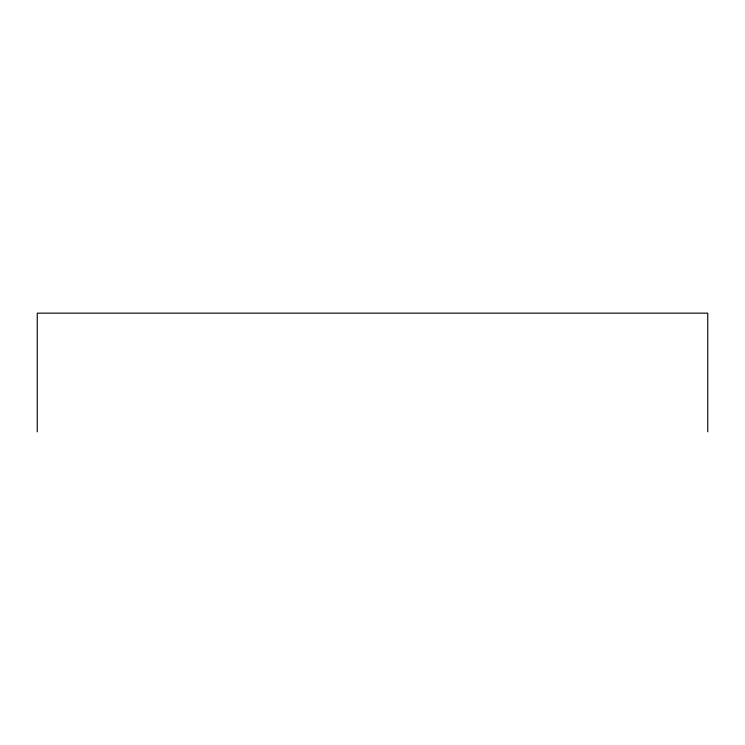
<?xml version="1.0" encoding="UTF-8"?>
<svg xmlns="http://www.w3.org/2000/svg" width="745" height="745" viewBox="0 0 745 745"><rect width="100%" height="100%" fill="white"/><g stroke="black" fill="none" stroke-linecap="round" stroke-linejoin="round"><path stroke-width="1.12" d="M707.75 431.849L707.75 313.151L37.25 313.151L37.25 431.849"/></g></svg>
